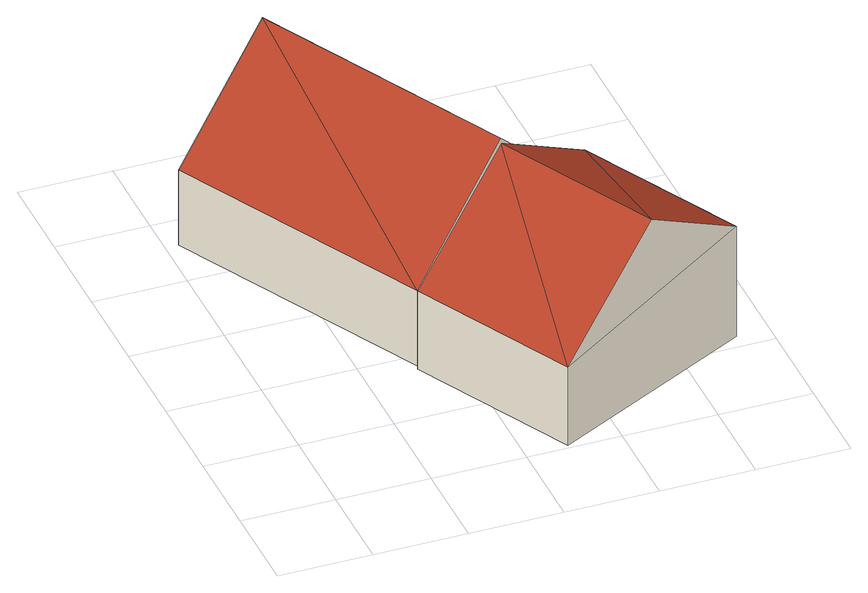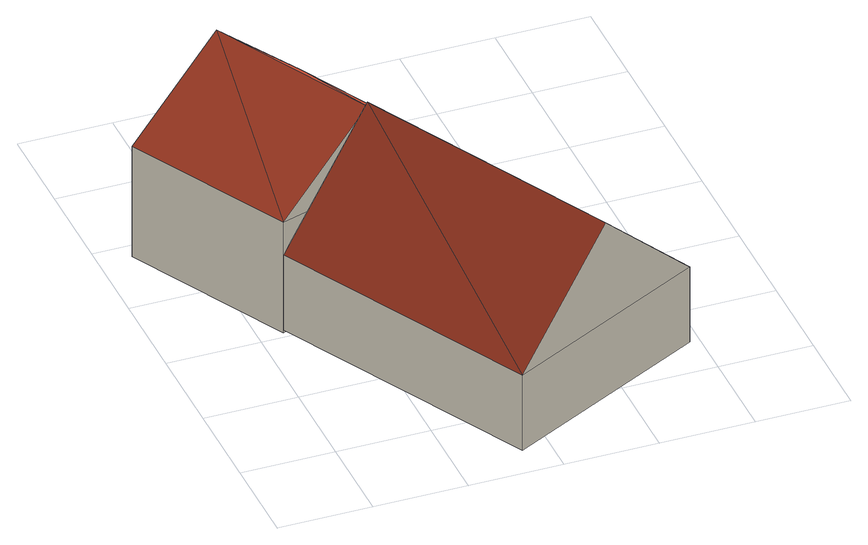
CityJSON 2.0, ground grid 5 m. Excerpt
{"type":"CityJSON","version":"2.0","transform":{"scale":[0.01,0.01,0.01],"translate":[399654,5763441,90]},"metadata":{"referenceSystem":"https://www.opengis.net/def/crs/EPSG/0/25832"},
"CityObjects":{
"building1":{"type":"Building","attributes":{"Gemeindeschluessel":"05515000","Geometrietyp2DReferenz":"3000","function":"31001_1000","roofType":"3100","measuredHeight":10.31},"address":[{"country":"Germany","locality":"Münster","thoroughfareNumber":"59","thoroughfareName":"Donnerbusch"}],"geometry":[{"type":"Solid","lod":"2","boundaries":[[[[0,1,2,3]],[[4,5,1,0]],[[6,7,5,4]],[[3,2,7,6]],[[0,8,4]],[[6,9,3]],[[3,9,8]],[[8,0,3]],[[9,6,4]],[[4,8,9]],[[1,5,7,2]]]],"semantics":{"surfaces":[{"type":"WallSurface"},{"type":"RoofSurface"},{"type":"GroundSurface"}],"values":[[0,0,0,0,0,0,1,1,1,1,2]]}}]},
"building2":{"type":"Building","attributes":{"Gemeindeschluessel":"05515000","Geometrietyp2DReferenz":"3000","function":"31001_1000","roofType":"3100","measuredHeight":10.22},"address":[{"country":"Germany","locality":"Münster","thoroughfareNumber":"59a","thoroughfareName":"Donnerbusch"}],"geometry":[{"type":"Solid","lod":"2","boundaries":[[[[10,11,12,13]],[[14,15,11,10]],[[16,17,15,14]],[[13,12,17,16]],[[10,18,14]],[[16,19,13]],[[18,10,13]],[[13,19,18]],[[14,18,19]],[[19,16,14]],[[11,15,17,12]]]],"semantics":{"surfaces":[{"type":"WallSurface"},{"type":"RoofSurface"},{"type":"GroundSurface"}],"values":[[0,0,0,0,0,0,1,1,1,1,2]]}}]}
},
"vertices":[
[61,2274,552],[61,2274,106],[774,892,106],[774,892,552],[1155,2838,552],[1155,2838,106],[1870,1461,552],[1870,1461,106],[608,2556,1137],[1322,1177,1137],
[2324,587,743],[2324,587,88],[1870,1461,88],[1870,1461,744],[1223,20,552],[1223,20,88],[774,892,553],[774,892,88],[1773,304,1110],[1322,1177,1110]
]}
